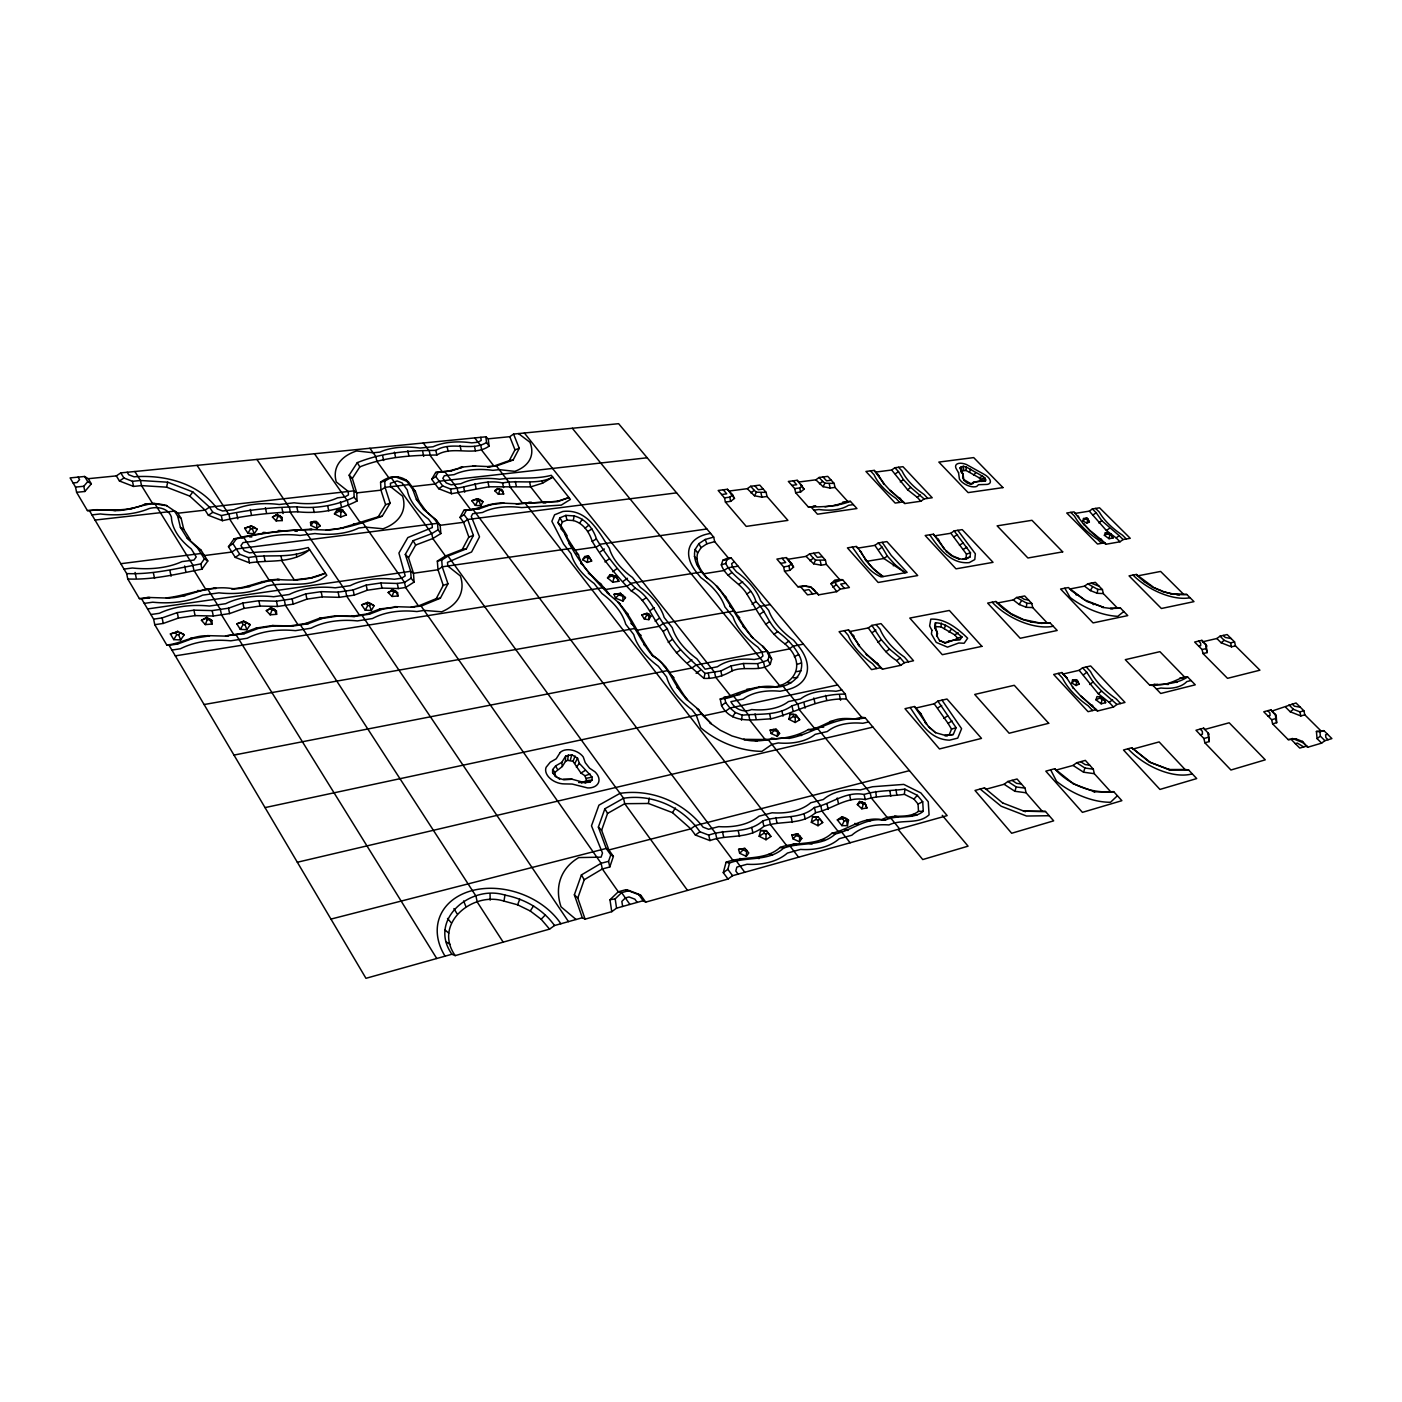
<?xml version="1.0" encoding="UTF-8"?>
<svg xmlns="http://www.w3.org/2000/svg" width="1402" height="1402" viewBox="0 0 1402 1402"><rect width="100%" height="100%" fill="white"/><g stroke="black" fill="none" stroke-linecap="round" stroke-linejoin="round"><path stroke-width="1.5" d="M818.032 825.725L818.049 820.38L819.89 819.136L822.694 822.553L818.032 825.725L811.337 822.308L812.564 816.788L818.155 816.823L822.694 822.553M795.214 722.486L795.232 717.456L797.002 716.404L799.683 719.769L795.214 722.486L788.87 719.279L790.097 714.372L793.865 714.372L793.339 716.492L788.87 719.279M766 839.745L766.035 834.278L767.981 832.998L770.907 836.468L766 839.745L759.165 836.258L760.603 830.562L766.386 830.58L770.907 836.468M578.623 782.526L589.821 782.246L592.03 780.108L592.135 777.129L579.324 763.319L577.571 758.202L571.736 754.732L565.637 756.151L561.746 762.39L555.613 765.895L552.616 769.628L552.633 772.817L556.769 777.251L552.633 772.817M555.069 774.815L555.034 772.274L562.325 766.473L565.444 761.461L565.637 756.151M581.532 782.947L586.527 780.634L585.002 775.762L580.919 773.028L573.032 761.356L567.635 760.322L565.444 761.461M846.422 699.002C819.013 697.758 796.441 712.637 770.732 718.875C753.452 719.541 731.564 724.501 721.539 705.557L720.207 699.002C738.696 693.534 756.467 683.493 776.638 687.033C793.111 686.875 808.323 670.577 798.702 654.559C793.637 645.253 786.119 637.892 777.689 631.636C768.314 622.979 765.264 610.15 755.906 601.493C751.314 584.599 732.895 578.255 725.728 563.429L726.937 559.784L731.108 557.873L845.353 694.165L846.422 699.002L861.722 717.298L865.052 717.684L947.156 815.613L732.58 875.689L728.006 879.036L645.691 902.134L643.115 900.732L638.418 894.09L629.13 890.568L625.748 889.744L618.282 891.777L609.975 899.769L611.745 911.668L585.107 919.151L582.303 917.749L554.526 925.53L549.566 929.123L455.194 955.621L451.917 954.254L365.957 978.316L169.099 645.341L166.785 645.043L154.763 624.696L153.624 619.158L141.584 598.812L139.376 598.619L127.775 578.991L126.653 573.576L89.43 510.626L87.415 510.608L76.602 492.33L75.533 487.107L70.1 477.907L84.646 476.47L88.238 478.695L91.323 483.848L84.874 491.471L76.602 492.33M966.206 466.989L982.627 476.224L984.8 477.854L985.624 480.746L981.593 481.429L979.192 477.819L966.048 470.441L966.206 466.989L963.262 466.27L960.107 467.742L961.667 472.807L960.107 467.742M759.183 686.612C788.905 692.676 811.408 667.492 784.997 643.921C767.472 631.391 757.921 611.745 746.845 594.045C740.203 582.566 725.833 577.712 721.311 564.901L722.871 560.239L728.216 557.786L731.108 557.873M340.668 517.075L340.896 512.151L339.039 511.187L334.43 513.903L340.668 517.075L346.417 514.937L341.895 509.487L337.146 509.68L334.43 513.903M945.474 642.992L939.655 640.539L945.474 642.992L956.024 639.347L960.212 639.557L962.017 636.981C954.429 630.988 945.719 622.803 935.432 622.821L934.696 627.15L937.465 633.546L937.114 636.473L936.939 631.391L934.696 627.15M728.006 879.036L723.274 872.657L726.078 862.248C743.796 855.535 764.896 861.143 780.09 847.456C797.072 840.955 817.384 846.58 831.877 833.261C848.911 829.563 862.843 816.192 881.578 819.644C893.214 813.195 907.848 819.679 918.485 811.32L918.065 804.029L913.946 799.087L904.395 794.321L904.886 789.133C891.286 790.991 877.372 790.272 864.123 794.461C845.546 790.956 831.439 803.959 814.457 807.464C799.806 820.415 779.67 814.755 762.706 820.994C747.354 834.313 726.446 828.652 708.746 835.119L699.913 831.754C682.932 807.464 653.069 793.672 623.557 798.246L604.875 808.761L598.374 827.092L606.225 848.455L610.764 854.887L613.393 856.377L609.782 866.997L602.334 868.96L584.231 879.737L577.782 898.051L585.107 919.151M962.017 636.981L957.513 638.015L954.622 634.808L941.005 626.869L941.355 623.049M1086.743 523.121L1088.127 519.318L1089.372 522.07L1086.743 523.121L1082.87 520.966L1083.518 518.53L1087.111 518.179L1088.127 519.318M1076.14 685.525L1076.526 681.705L1077.7 681.109L1079.119 684.053L1076.14 685.525L1071.794 683.054L1072.548 679.952L1076.578 679.725L1077.7 681.109M970.061 556.944L963.016 559.012L966.013 559.153L970.061 556.944L970.482 552.756L954.131 530.902L950.871 533.251L934.783 535.827L933.452 534.197L925.162 535.511L955.989 568.844L993.054 562.342L962.228 529.623L954.131 530.902M966.118 557.313L966.451 554.105L950.871 533.251M1086.094 601.213L1103.724 607.417L1084.552 599.846L1068.359 587.543L1060.578 589.033L1093.069 622.909L1127.769 615.601L1120.531 608.17L1117.394 608.012L1103.339 593.589L1097.275 593.291L1097.696 589.383L1087.759 583.81L1084.535 586.141L1069.446 589.068M714.687 541.645L713.688 537.106L705.206 539.455L698.879 543.643L695.164 549.409C692.202 560.695 699.913 571.122 707.589 578.605C701.526 571.595 694.936 562.815 697.67 553.001L701.07 547.691L706.888 543.818L714.687 541.645L728.216 557.786M1046.838 622.576L1032.731 607.592L1026.352 607.311L1026.825 603.281L1016.608 597.497L1013.278 599.933L997.19 603.035L995.946 601.493L987.639 603.088L1020.183 638.278L1057.213 630.479L1049.958 622.768C1030.488 624.959 1010.789 617.02 997.19 603.035M963.875 480.325L963.472 479.344L970.85 483.76L967.503 483.234L963.875 480.325L962.981 473.806L960.703 469.933M587.298 562.43L587.841 558.171L589.559 557.628L591.644 561.028L587.298 562.43L582.636 559.713L584.704 556.541L588.612 556.156L591.644 561.028M567.635 760.322L568.371 754.732M741.465 720.207L742.201 715.195L735.314 712.531L730.004 708.028L725.693 702.577L724.887 698.599C737.908 696.216 749.106 688.697 762.337 686.945M1012.332 614.759L995.946 601.493M904.395 794.321C891.357 796.301 877.967 795.46 865.262 799.578C846.65 796.091 832.595 809.147 815.596 812.687C800.98 825.69 780.844 820.047 763.88 826.339C748.545 839.693 727.638 834.067 709.938 840.569L695.392 835.031L690.818 828.862L672.469 812.634L648.425 803.469L649.284 798.018M935.677 630.164L935.432 622.821M455.194 955.621C432.832 923.971 472.281 891.041 503.949 901.1L504.983 895.107C524.471 898.875 542.907 909.162 554.526 925.53M803.416 644.149L793.129 646.147L789.203 648.968L768.717 652.964L762.6 646.182L768.717 652.964L771.678 659.115L770.224 664.373C758.938 672.259 744.48 665.705 732.177 670.822C723.677 675.869 713.863 678.848 703.927 678.375C688.575 665.039 671.12 651.054 663.181 631.478C651.877 618.335 647.163 600.336 631.303 590.996C616.232 575.714 603.228 559.731 592.222 541.382C589.331 532.129 583.162 523.086 573.295 520.545L574.137 515.936L565.865 515.375L559.906 517.811L557.943 522.543C564.726 533.549 570.877 544.414 578.553 554.947C582.952 572.331 600.161 580.358 609.344 594.553C591.101 576.765 574.838 557.33 564.708 533.741M1101.166 703.804L1102.007 699.598L1099.939 698.021L1095.926 699.791L1101.166 703.804L1105.635 702.7L1103.689 699.195L1102.007 699.598M847.421 825.655L848.525 820.17L846.23 818.505L841.901 816.788L837.327 819.907L841.901 825.638L847.421 825.655L846.23 818.505M1109.052 538.701L1109.788 535.056L1107.948 533.706L1104.373 535.301L1109.052 538.701L1113.013 538.017L1110.734 533.952L1105.337 532.778L1104.373 535.301M703.927 678.375L704.996 673.433C691.572 659.694 674.239 647.479 667.247 628.604C655.926 615.46 651.176 597.497 635.316 588.157C620.35 572.98 607.294 557.19 596.411 538.911C593.169 528.221 585.23 518.775 574.137 515.936M116.331 475.891L119.45 480.991L133.541 486.424L141.514 485.6L166.593 487.16L167.697 482.2L192.828 491.927L209.511 507.138L212.824 512.291L221.323 515.568C246.331 510.03 271.182 507.314 296.821 506.823C316.344 509.066 336.655 505.298 354.145 497.202L353.935 490.84L349.168 475.155L357.3 462.625C382.483 452.513 409.069 450.515 435.847 450.392C451.654 440.754 471.37 451.724 486.512 442.524L485.863 436.811L120.782 472.895L116.331 475.891L88.238 478.695M811.337 822.308L816.052 819.346L816.577 816.963L818.172 816.963M451.917 954.254C427.645 919.817 470.599 884.154 504.983 895.107M1071.794 683.054L1075.544 679.602M759.165 836.258L763.985 833.226L764.616 830.773L766.263 830.773L767.981 832.998M570.334 760.322L571.736 754.732M1082.87 520.966L1086.199 518.039M612.762 582.233L614.006 577.606L611.92 575.907L607.487 577.887L612.762 582.233L618.878 581.269L615.881 576.169L610.045 574.627L607.487 577.887M723.274 872.657L727.848 869.328L729.548 863.001C747.266 856.254 768.384 861.88 783.595 848.157C800.577 841.638 820.906 847.264 835.417 833.927C852.451 830.212 866.383 816.805 885.135 820.258C897.245 813.861 912.387 820.398 923.287 811.285L922.709 801.769L917.346 795.337L904.886 789.133M770.224 664.373L767.945 660.184L769.085 656.083L766.789 651.282L696.058 665.056L691.94 667.983L669.841 672.312L667.615 670.594L233.976 755.082M1110.174 791.184L1094.331 773.694L1083.571 772.204L1084.903 768.016L1076.718 762.741L1073.073 765.439L1055.934 770.119L1054.672 768.752L1045.804 771.153L1082.414 812.354L1121.88 800.682L1113.714 791.674C1092.123 793.585 1071.058 785.961 1055.934 770.119M1041.966 810.934L1026.089 792.778L1014.838 791.271L1016.257 786.96L1007.88 781.492L1004.112 784.279L985.886 789.256L984.432 787.889L975.003 790.448L1011.666 833.261L1053.673 820.836L1045.489 811.478L1023.548 811.18L1045.489 811.478M861.809 808.796L863.282 804.327L865.227 804.012L866.944 807.973L861.809 808.796L857.341 804.573L859.496 801.471L864.859 802.978L866.944 807.973M969.518 472.229L970.534 469.249M1099.939 698.021L1100.272 697.057L1103.076 698.161L1105.635 702.7M1095.926 699.791L1097.03 696.566L1100.272 697.057M609.782 866.997L608.556 861.336L610.764 854.887M613.393 856.377L608.854 849.962L601.616 830.299L607.557 813.423L624.731 803.697L648.425 803.469M944.335 628.622L945.526 625.239M582.303 917.749L574.364 894.809L581.409 874.936L601.107 863.282L608.556 861.336M498.376 494.24L499.848 490.262L498.411 488.895L494.731 490.735L498.376 494.24L503.668 493.995L501.688 489.386L497.465 488.597L494.731 490.735M392.017 596.446L393.682 592.065L392.157 590.522L388.161 592.503L392.017 596.446L398.01 596.008L397.59 592.748L393.138 589.734L388.161 592.503M270.165 614.812L271.935 610.238L270.411 608.626L266.31 610.676L270.165 614.812L276.632 614.321L276.422 610.886L271.515 607.802L266.31 610.676M503.949 901.1L517.601 904.798L519.792 899.138M276.106 520.878L277.789 516.584L276.352 515.095L272.444 517.075L276.106 520.878L282.223 520.58L282.012 517.478L277.386 514.376L272.444 517.075M573.032 761.356L575.118 756.028M205.305 624.591L207.145 619.912L205.638 618.247L201.45 620.35L205.305 624.591L212.035 624.065L211.947 620.543L206.795 617.406L201.45 620.35M567.232 535.932L560.888 525.627L562.377 522L566.951 520.124L573.295 520.545M953.255 734.525L944.773 735.524L953.255 734.525L956.094 727.691L937.868 701.123L934.188 703.804L915.962 708.01L914.419 706.52L904.991 708.676L939.463 748.948L981.505 738.398L947.016 699.02L937.868 701.123M949.364 734.385L951.537 729.145L956.094 727.691M1084.552 599.846L1070.813 590.26M1025.458 811.74L1002.991 803.066M1089.372 522.07L1087.111 518.179M841.901 825.638L844.179 820.889L842.462 818.715L837.327 819.907M440.368 598.198L447.957 583.775L442.243 566.811L441.7 560.081L448.009 556.068L466.323 548.901L473.403 535.459L467.672 519.494L464.062 514.639L466.428 510.293L479.659 508.646L490.98 504.667L503.966 503.055C489.964 502.249 477.767 510.223 463.887 510.293L459.996 517.443L463.589 522.298L468.829 537.019L462.292 549.391L445.433 555.981L437.336 561.115L438.002 569.755L443.242 585.388L436.215 598.654L418.497 605.927L411.242 607.048L421.126 606.12L440.368 598.198L436.215 598.654M798.579 857.2L790.185 846.335L786.697 845.651L770.452 824.604L769.295 819.276L525.014 503.02L522.438 503.02L509.96 486.844L508.961 482.218L496.413 465.99L487.563 466.761L496.413 465.99L513.097 460.066L519.266 448.342L513.57 434.077L509.767 436.688L488.229 438.826L485.863 436.811M574.995 763.109L577.571 758.202M474.735 437.915L480.833 445.801L481.815 450.375L493.925 466.06L509.276 460.61L514.99 449.832L519.266 448.342M480.816 505.772L482.971 501.758L480.132 499.603L476.978 498.744L471.843 500.742L475.313 505.351L480.816 505.772L479.204 501.338L480.132 499.603M787.942 559.275L806.08 556.384L813.651 563.814L815.666 560.117L825.428 560.099L826.356 564.34L839.675 579.569L842.567 579.674L849.419 587.526L840.289 589.12L836.749 591.662L818.575 594.851L810.707 586.79L803.136 585.826L797.826 586.737L784.542 571.21L783.595 566.899L776.901 559.083L786.259 557.593L791.727 563.657L793.567 567.091L789.852 570.334L784.542 571.21M815.841 479.817L823.027 486.669L824.937 483.199L834.137 483.41L835.031 487.405L847.684 501.373L850.418 501.355L856.937 508.54L817.471 514.201L810.969 506.893L808.253 506.893L795.635 492.663L794.724 488.597L788.362 481.447L797.177 480.308L798.754 482.025L815.841 479.817L819.154 477.469L827.758 476.365L834.137 483.41M475.313 505.351L477.626 501.215L479.204 501.338M729.215 491.033L747.266 488.685L754.469 495.765L756.484 492.19L766.123 492.382L767.034 496.483L787.924 520.387L746.232 526.398L725.412 502.039L724.483 497.868L718.157 490.472L727.463 489.263L732.79 495.186L734.49 498.411L730.687 501.338L725.412 502.039M154.763 624.696L163.263 623.434L178.404 618.072L195.071 615.618L213.297 616.004L229.613 613.585L244.018 608.415L259.983 606.05L277.561 606.47L293.211 604.157L306.915 599.145L322.232 596.884L339.196 597.34L354.215 595.114L367.271 590.242L381.992 588.086L398.378 588.56L405.599 587.491L414.063 582.075L413.502 573.278L408.508 557.716L415.675 545.045L432.815 538.543L440.841 533.566L440.158 525.312L436.583 520.405L423.439 509.084L416.376 499.392L412.731 489.386L405.774 479.852C397.817 474.77 387.723 476.522 380.573 482.183L380.958 490.157L385.585 504.685L378.242 516.777L340.774 528.291L326.21 530.114C345.593 529.132 363.942 522.333 382.185 516.234L390.124 503.108L385.059 487.335L384.761 481.114L391.088 477.539L397.905 476.785M414.063 582.075L411.136 578.202L410.716 571.315L405.301 554.421L413.134 540.681L431.763 533.636L438.037 529.781L437.529 523.332L433.937 518.425L423.439 509.084M365.168 610.133L367.797 605.541L369.567 605.629L370.741 603.579L374.089 605.699L371.372 610.466L365.168 610.133L361.611 604.875L367.552 602.387L370.741 603.579M647.373 613.182L641.765 615.022L644.394 619.106L648.881 619.649L650.826 616.267L648.811 614.006L646.059 613.48L650.826 616.267M648.881 619.649L648.811 614.006M435.724 476.522L438.143 472.369L451.304 470.932L462.607 467.217L448.85 471.002L435.689 472.439L431.711 479.291L438.703 488.72L451.549 493.714L488.983 486.792L530.675 486.897L542.662 483.129L552.756 477.136C536.984 485.355 519.248 479.712 502.582 482.954C484.549 478.941 468.075 487.651 450.533 488.983L442.734 485.951L435.724 476.522L431.711 479.291M1084.535 586.141L1090.37 590.575L1092.316 587.245M240.285 629.375L243.107 624.573L245 624.661L246.437 622.47L250.204 624.661L246.927 629.691L240.285 629.375L236.833 623.837L243.422 621.191L246.437 622.47M247.926 533.268L250.607 528.799L252.395 528.922L253.727 526.994L257.267 529.273L254.2 533.706L247.926 533.268L244.649 528.239L250.87 525.995L253.727 526.994M1013.278 599.933L1019.219 604.507L1021.252 601.072M173.76 639.627L176.705 634.703L175.425 632.565L170.378 633.949L173.76 639.627L180.63 639.925L184.223 634.755L180.227 632.547L178.667 634.791L180.63 639.925M644.394 619.106L646.673 615.32L645.674 613.778L641.765 615.022M672.469 812.634L675.396 807.99M732.633 716.808L735.314 712.531M339.039 511.187L340.195 509.364M517.601 904.798L530.271 910.985L533.566 905.85M1136.339 574.452C1148.992 587.911 1167.848 595.85 1186.793 594.466L1193.996 601.633L1161.399 608.503L1129.031 575.854L1136.339 574.452L1152.269 586.334M166.593 487.16L189.761 496.098L205.095 510.135L208.39 515.288L222.392 520.685C247.4 515.112 272.233 512.343 297.872 511.8C318.079 513.973 339.231 510.205 357.019 501.022L356.756 492.908L352.34 478.45L359.806 466.901C384.498 456.999 410.593 455.264 436.846 455.019C453.179 445.03 473.753 456.999 489.07 446.151L488.229 438.826M582.636 559.713L587.333 555.981M1072.548 679.952L1076.578 679.725M857.341 804.573L862.16 801.734M232.942 543.678L236.325 538.876C261.42 533.058 286.358 530.114 312.155 529.448C285.605 529.956 259.861 532.76 234.046 538.806L228.473 546.727L235.273 557.383L249.503 562.85C270.025 559.643 292.194 564.13 309.597 549.637C290.337 559.451 268.728 553.562 248.417 557.628L239.76 554.316L232.942 543.678L228.473 546.727M957.513 638.015L956.059 640.083L960.212 639.557M127.775 578.991C153.186 580.042 177.283 574.014 201.958 569.159L207.794 560.958L201.047 550.18L187.009 537.895L180.385 527.292L177.756 516.304L174.496 511.099L95.021 520.054M126.653 573.576C152.064 574.645 176.179 568.686 200.854 563.867L204.412 558.89L197.664 548.112L187.009 537.895M799.42 841.761L801.786 838.466L798.036 834.032L791.815 834.961L792.989 838.799L799.42 841.761L799.823 835.767M579.604 523.121L582.356 519.301M189.761 496.098L192.828 491.927M746.267 856.324L748.808 852.924L744.918 848.403L738.591 849.349L739.678 853.292L746.267 856.324L746.705 850.173M620.718 593.326L614.023 594.325L615.513 598.181L622.944 601.072L625.485 597.708L620.175 593.326L625.485 597.708M622.944 601.072L622.821 595.044M576.38 767.192L579.324 763.319M611.92 575.907L612.692 574.925M777.286 736.33L779.582 733.456L776.007 729.145L770.136 730.091L771.188 733.526L777.286 736.33L777.689 730.74M961.176 471.037L966.048 470.441M75.533 487.107L83.787 486.266L87.73 481.64L84.646 476.47M973.584 475.173L975.599 472.912M913.946 799.087L917.346 795.337M948.874 632.074L951.204 629.551M530.271 910.985L541.172 919.274L545.396 914.84M615.513 598.181L618.825 594.798L618.405 593.694L614.023 594.325M792.989 838.799L796.318 835.469L795.986 834.365L791.815 834.961M739.678 853.292L743.095 849.892L742.78 848.753L738.591 849.349M771.188 733.526L774.342 730.389L774.044 729.408L770.136 730.091M310.788 525.452L313.925 521.456L316.186 521.334L320.199 525.838L316.87 528.239L310.788 525.452L310.525 522.368L313.925 521.456M609.975 899.769L615.18 898.875L621.647 892.636L629.13 890.568M974.863 481.938L971.621 483.672L974.863 481.938L985.624 480.746M1117.394 795.74L1110.542 802.259A58.393 32.947 30.6 0 1 1056.547 781.317L1050.659 769.838M836.749 591.662L830.948 583.723L842.567 579.674M830.948 583.723L834.523 580.446L839.675 579.569M783.595 566.899L788.905 566.04L791.166 564.077L786.259 557.593M1072.723 783.578L1094.647 791.815L1113.714 791.674M795.635 492.663L800.63 491.997L804.117 489.175L797.177 480.308M794.724 488.597L799.718 487.949L801.839 486.231L800.77 484.338L802.347 486.056M392.157 590.522L393.138 589.734M585.195 528.098L588.91 525.119M1123.808 611.517L1117.78 616.319A51.418 25.955 28.5 0 1 1070.112 597.48L1064.837 588.209M734.262 561.641L731.651 563.692L732.492 567.091L736.453 571.841A63.668 36.978 22.6 0 1 760.567 600.687L768.734 610.448A62.336 35.506 25 0 0 793.585 640.206L797.791 645.235A54.608 32.456 24.1 0 1 786.136 689.977L780.09 691.256A67.699 41.832 25.7 0 0 743.218 699.072L730.88 701.683C734.841 709.114 743.621 713.057 751.577 709.552A65.789 39.571 23.8 0 0 788.467 701.561L800.542 698.95A66.718 40.5 26.8 0 1 836.03 691.256L841.848 689.994M724.483 497.868L729.759 497.167L732.072 495.397L727.463 489.263M1317.074 738.609L1320.351 736.155L1319.93 731.791L1316.408 731.441L1317.074 738.609L1321.613 743.13L1324.89 740.677L1331.9 738.591L1323.891 730.652L1316.408 731.441M270.411 608.626L271.515 607.802M1321.613 743.13L1307.663 747.266L1302.405 741.395L1295.798 738.801L1288.193 739.625L1272.595 723.853L1271.632 719.717L1263.763 711.778L1270.983 709.815L1271.754 711.147L1296.044 702.98L1303.878 710.779L1304.824 714.845L1320.369 730.302M1285.757 707.327L1290.19 711.743L1293.433 709.324L1299.917 711.883L1303.878 710.779M1201.9 640.346L1202.758 641.765L1216.866 638.506L1220.038 636.175L1227.136 634.545L1234.566 641.923L1235.477 645.884L1259.925 670.191L1227.521 678.34L1203.004 653.56L1202.075 649.547L1194.627 642.028L1201.9 640.346L1206.106 644.587L1207.122 652.596L1203.004 653.56M1216.866 638.506L1221.054 642.712L1224.244 640.363L1230.57 642.87L1234.566 641.923M1079.154 670.314L1098.222 693.675L1101.674 691.151L1116.956 704.452L1125 702.437L1090.633 665.95L1082.572 667.808L1079.154 670.314L1063.102 674.029L1061.927 672.557L1053.656 674.467L1088.075 711.69L1096.346 709.622L1097.468 711.024L1113.486 707.011L1116.956 704.452M1098.222 693.675L1109.157 702.367L1112.592 699.808M1083.396 674.853L1086.813 672.329L1093.069 681.968L1101.674 691.151M1089.652 684.491L1093.069 681.968M1089.319 511.134L1106.388 530.534L1116.132 537.912L1119.199 535.687L1123.09 539.542L1130.24 538.298L1099.536 507.804L1092.368 508.944L1089.319 511.134L1075.106 513.412M1090.616 531.411L1083.466 523.682L1092.158 532.953L1105.81 544.274L1120.005 541.785L1123.09 539.542M611.745 911.668L616.565 908.163L643.115 900.732M205.638 618.247L206.795 617.406M868.294 627.956C876.933 639.505 883.733 652.771 896.649 660.587L900.277 657.976L904.395 662.69L913.543 660.763L881.017 623.61L871.869 625.38L868.294 627.956L850.085 631.478L848.473 629.884L839.079 631.689L871.553 669.613L880.964 667.632L882.541 669.175L900.75 665.319L904.395 662.69M1098.73 522.876L1101.779 520.668L1119.199 535.687M1106.388 530.534L1109.455 528.326M695.392 835.031L699.913 831.754M877.775 642.361L881.385 639.768L871.869 625.38M885.889 651.72L889.499 649.108L900.277 657.976M1093.122 514.92L1096.171 512.729L1101.779 520.668M872.289 632.565L875.882 629.989M893.284 565.795L895.002 564.585L905.184 572.752L883.891 558.487L874.901 545.378L857.761 548.129L856.236 546.465L847.404 547.867L878.16 582.478L917.714 575.556L886.905 541.593L878.283 542.96L874.901 545.378M784.997 643.921L788.923 641.1M721.539 705.557L725.693 702.577M316.87 528.239L316.642 523.542L317.641 522.823M696.111 673.293L700.246 670.349M765.492 624.468L769.4 621.682M878.686 549.602L882.086 547.183L887.308 556.051L895.002 564.585M832.858 587.193L836.398 584.669L835.241 582.549M773.764 634.44L777.689 631.636M887.308 556.051L883.891 558.487L866.716 561.326L860.039 550.723C866.103 560.625 872.938 570.316 883.12 576.572L872.885 568.318L865.209 559.696M806.08 556.384L809.585 553.878L818.715 552.441L825.428 560.099M676.395 652.806L680.496 649.897M891.672 470.003L907.567 489.736L910.774 487.44L924.111 498.919L932.207 497.745L902.958 466.691L894.862 467.742L891.672 470.003L875.619 472.088L874.217 470.389L865.945 471.458L895.159 503.073L903.449 501.881L904.816 503.528L920.886 501.215L924.111 498.919M809.865 560.73L813.37 558.241L815.666 560.117M752.033 604.262L755.906 601.493M907.567 489.736L917.188 497.272L920.413 494.976M687.786 662.708L691.887 659.781M760.182 614.058L764.072 611.29M727.971 575.311L731.809 572.594M663.181 631.478L667.247 628.604M738.819 584.406L742.674 581.672M895.282 473.858L898.489 471.598L903.466 479.642L910.774 487.44M668.193 642.379L672.277 639.487M900.259 481.92L903.466 479.642M746.845 594.045L750.701 591.293M819.434 483.813L822.764 481.464L824.937 483.199M650.23 610.536L654.261 607.697M655.12 621.226L659.168 618.37M623.487 581.059L627.483 578.255M750.841 492.821L754.276 490.402L756.484 492.19M631.303 590.996L635.316 588.157M642.291 600.477L646.304 597.638M604.928 561.922L608.906 559.135M612.621 571.701L616.617 568.897M747.266 488.685L750.701 486.284L759.779 485.11L766.123 492.382M600.407 551.757L604.367 548.988M276.352 515.095L277.386 514.376M459.996 517.443L464.062 514.639M438.703 488.72L442.734 485.951M842.462 818.715L844.249 817.489M235.273 557.383L239.76 554.316M208.39 515.288L212.824 512.291M119.45 480.991L123.919 477.994L132.471 481.307L140.445 480.483L167.697 482.2M1149.745 685.21C1162.889 684.123 1176.19 684.527 1187.634 676.991L1195.275 684.824L1160.716 693.482L1153.057 685.49L1149.745 685.21L1125.28 659.659L1159.91 651.667L1184.304 676.728L1187.634 676.991M1154.126 684.123C1165.395 686.63 1174.666 680.583 1184.304 676.728M411.136 578.202L404.53 582.408L397.292 583.46L380.906 582.969L366.185 585.107L353.129 589.927L338.11 592.135L321.146 591.662L305.811 593.887L292.107 598.882L276.457 601.178L258.862 600.722L242.896 603.053L228.491 608.205L212.158 610.589L193.932 610.168L177.265 612.604L162.124 617.914L153.624 619.158M934.188 703.804L948.085 723.397L952.011 720.943M963.332 549.391L966.837 547.253M937.763 707.905L941.706 705.521M943.704 718.35L947.664 715.949M954.061 536.668L957.566 534.565M959.424 545.22L962.946 543.1M580.919 773.028L584.985 770.592M587.806 531.428L591.959 528.975M592.222 541.382L596.411 538.911M1131.747 747.739L1149.307 762.022L1170.582 769.961L1188.581 769.926L1196.712 778.566L1159.945 789.431L1123.493 750L1131.747 747.739L1149.693 761.812M859.233 719.016C833.769 716.299 813.283 733.824 789.308 738.363C773.939 736.786 758.832 743.954 743.603 739.327C765.142 739.45 789.133 741.01 808.323 729.548C820.643 728.812 829.669 719.454 841.989 718.665C849.7 717.877 857.586 720.12 865.052 717.684M742.201 715.195C758.955 713.478 777.339 716.177 791.955 705.837C809.637 700.404 826.391 693.604 845.353 694.165M767.945 660.184L757.606 663.654L743.375 663.496L731.108 665.915L720.803 670.98L704.996 673.433M794.303 656.714L798.702 654.559M954.622 634.808L958.407 632.968M918.065 804.029L922.709 801.769M585.791 782.999L572.104 779.232L563.902 779.81L558.487 778.092L559.731 779.021L554.789 775.867M979.192 477.819L982.627 476.224M944.282 642.835L956.024 639.347M808.253 506.893C822.694 506.963 836.871 506.578 850.418 501.355M825.007 506.841L834.856 505.439L847.684 501.373M361.611 604.875L368.796 602.58M236.833 623.837L244.404 621.437M170.378 633.949L178.142 631.478L175.425 632.565M776.007 729.145L779.582 733.456M471.843 500.742L478.345 498.691M369.532 614.146L382.606 609.134L397.379 606.838L380.03 608.924L366.956 613.936L351.902 616.284L334.85 615.899L319.481 618.282L305.759 623.452L290.056 625.888L272.391 625.555L256.356 628.026L241.933 633.371L225.547 635.912L244.334 633.634L258.792 628.271L274.845 625.783L292.527 626.133L308.247 623.68L321.987 618.492L337.391 616.126L354.443 616.494L369.532 614.146L366.956 613.936M340.896 512.151L343.157 511.309L346.417 514.937M169.099 645.341L177.633 644.009L192.828 638.471L209.599 635.877C194.51 634.51 181.384 643.536 166.785 645.043M558.346 501.408L568.949 497.552L557.032 501.408L516.041 503.826L558.346 501.408L557.032 501.408M244.649 528.239L251.799 526.013M277.14 579.429L279.541 579.569C262.945 579.85 248.347 589.646 231.628 588.735C247.488 588.437 261.298 579.762 277.14 579.429C293.456 580.814 310.298 580.183 325.387 573.173L310.806 577.869L294.315 579.937L282.117 561.378L281.031 556.208M385.585 504.685L390.124 503.108M213.84 588.244L216.153 588.402C198.891 588.717 183.644 598.794 166.277 597.918C189.06 595.429 210.423 584.301 233.976 588.91M585.002 775.762L590.084 774.009M468.829 537.019L473.403 535.459M443.242 585.388L447.957 583.775M721.311 564.901L725.728 563.429M966.451 554.105L970.482 552.756M980.927 479.116L984.8 477.854M796.809 664.46L801.436 662.953M87.415 510.608C106.517 508.979 126.373 512.571 144.564 504.352C152.099 502.792 159.933 503.528 167.171 505.842M113.737 510.521C127.968 511.38 140.796 504.597 154.693 503.458L192.775 564.918L193.879 570.228L205.744 589.366L208.039 589.541L220.342 609.397L221.481 614.795L233.766 634.633L236.167 634.896L436.741 958.495M1306.962 745.969L1299.759 748.107L1291.733 739.993M1295.36 743.656L1297.341 743.078L1303.702 746.933M1327.501 734.245L1325.591 734.806L1325.871 737.54L1328.062 739.73M1288.193 739.625L1295.798 738.801M1319.93 731.791L1323.891 730.652M1209.067 734.14L1203.687 728.146L1195.976 730.249L1203.897 738.521L1204.879 742.797L1209.243 741.57L1208.156 732.79L1209.243 741.57M1272.595 723.853L1276.679 722.713L1276.188 715.616L1270.983 709.815M1290.19 711.743L1300.846 715.949L1304.824 714.845M1203.897 738.521L1208.261 737.294M1271.632 719.717L1275.732 718.578L1275.434 714.284M1200.305 734.771L1202.425 734.192L1202.373 731.353L1200.2 729.093M1268.074 716.124L1270.054 715.581L1269.879 712.864L1267.723 710.691M1300.337 707.239L1294.344 706.17L1292.188 704.032M1132.816 749.106L1159.121 741.921L1185.058 769.488L1188.581 769.926M1007.88 781.492L1017.046 779.004L1025.037 788.134L1026.089 792.778M1076.718 762.741L1085.341 760.392L1093.315 769.19L1094.331 773.694M330.942 919.099L606.225 848.455L608.854 849.962L690.818 828.862L695.322 825.585L909.442 770.644M380.573 482.183L384.761 481.114M1156.527 689.101L1160.909 688.014A55.887 28.899 29.8 0 0 1186.828 681.582L1191.087 680.531M1153.057 685.49L1157.439 684.421M437.336 561.115L441.7 560.081M1221.054 642.712L1231.482 646.83L1235.477 645.884M981.751 480.395L985.816 479.449M1202.075 649.547L1206.193 648.583L1206.106 644.587M297.329 862.248L872.955 727.112M868.627 721.942L862.808 723.292A67.647 41.464 27.7 0 0 827.25 731.546L815.175 734.35A66.613 40.57 24.6 0 1 778.215 742.937L771.941 744.392L761.952 751.349A64.369 39.659 24.2 0 1 700.702 727.778L696.286 715.248L691.992 709.71A66.7 40.658 23.8 0 1 666.616 676.973L658.309 666.248A65.649 39.344 22.8 0 1 633.757 634.58L625.713 624.205A67.384 40.903 19.8 0 0 601.949 593.554L594.15 583.495A63.756 36.838 21.1 0 1 571.14 553.808L563.586 544.064L551.862 521.299L554.579 514.797L562.798 511.485C587.298 508.418 598.426 531.481 609.344 548.27A62.81 35.874 21.7 0 0 632.477 577.466L640.311 587.35A66.297 39.782 20.7 0 1 664.18 617.493L672.277 627.693A64.685 38.24 23.5 0 0 696.917 658.817L705.136 669.192L717.438 666.756A66.823 40.816 24.8 0 1 754.241 659.518L760.27 658.327L762.951 655.961L762.005 652.21L757.816 647.093A63.195 36.522 24.5 0 1 733.018 616.845L724.887 606.908A64.615 38.012 21.9 0 0 700.842 577.589L696.899 572.77A51.979 29.372 23.1 0 1 710.604 533.426M1198.692 646.129L1200.69 645.674L1200.638 643.15L1198.605 641.1M1231.201 638.576L1225.278 637.454L1223.245 635.421M855.903 718.63L861.722 717.298M980.016 480.991L972.97 482.393M265.031 807.605L701.456 714.126L711.305 723.747L697.162 708.606L703.646 715.791L725.833 711.024L730.004 708.028L837.642 684.965M586.632 778.25L592.135 777.129M1016.608 597.497L1024.704 595.955L1031.819 603.491L1032.731 607.592M1087.759 583.81L1095.348 582.338L1102.428 589.611L1103.339 593.589M1137.302 575.942L1160.611 571.438L1183.656 594.343L1186.793 594.466M796.494 671.663L801.12 670.787M204.096 704.54L634.861 628.482L637.121 630.252L659.15 626.343L663.199 623.469L733.702 611.027L735.682 612.779L756.099 609.151L759.989 606.383L770.241 604.577M816.928 593.221L807.534 594.869L800.7 586.86L797.826 586.737M1105.81 544.274L1104.811 542.749L1097.503 544.029L1066.747 513.009L1074.072 511.853L1084.482 525.242M803.784 590.487L808.936 589.594L812.687 593.957M845.669 583.232L840.674 584.091L844.425 588.402M800.7 586.86L806.01 585.948M1109.788 535.056L1111.278 534.793M742.78 848.753L744.918 848.403M813.651 563.814L821.204 565.181L826.356 564.34M795.986 834.365L798.036 834.032M780.563 563.359L785.698 562.535L782.036 558.259M822.378 556.629L817.384 557.435L813.721 553.229M1161.539 590.733L1151.936 586.86M175.303 655.856L603.158 587.701L605.436 589.523L627.377 586.018L631.391 583.197L701.648 571.998L703.646 573.804L724.01 570.544L727.848 567.828L738.083 566.198M614.006 577.606L616.302 577.256L618.878 581.269M171.903 650.09L180.455 648.74A78.249 51.05 11.7 0 1 230.804 640.819L247.225 638.243A76.006 49.228 13.5 0 1 295.436 630.655L311.174 628.184A73.938 47.44 15.1 0 1 357.405 620.911L372.494 618.527A72.063 45.705 16.7 0 1 416.867 611.552L424.123 610.413L441.683 611.798A66.297 39.992 16.2 0 0 460.347 575.959L447.816 566.022L447.501 562.342L471.598 551.985L479.519 536.808L471.265 516.462L472.719 513.71L482.533 512.484A65.351 38.152 19 0 1 521.526 507.577L561.273 505.123L570.404 499.41L551.319 475.313C534.302 479.834 516.9 476.82 499.725 479.256A64.702 37.171 18.5 0 0 460.89 483.708L451.129 484.812L446.222 482.901L442.822 478.362L444.329 475.734L454.09 474.647A64.51 36.873 18.4 0 1 492.873 470.336L499.235 469.635L514.779 471.352A59.567 32.561 17.9 0 0 529.938 442.243L518.477 433.586M1093.104 604.56L1094.103 604.402M1021.375 619.088L1041.721 623.364L1049.958 622.768M509.276 460.61L513.097 460.066M150.873 614.532L159.372 613.305A77.46 49.473 11.4 0 1 209.371 606.05L225.687 603.684A75.217 47.738 13.1 0 1 273.6 596.744L289.25 594.483A73.184 46.038 14.7 0 1 335.218 587.824L350.22 585.65A71.309 44.408 16.1 0 1 394.348 579.254L401.585 578.202L405.213 575.907L398.922 553.036L407.842 537.562L432.324 527.555L432.061 524.033L428.469 519.108A64.79 36.925 17.8 0 1 407.299 489.999L402.129 482.919L397.169 480.974L390.387 483.304L390.58 486.722L402.549 496.133A64.632 37.171 15.2 0 1 383.044 528.782L365.852 527.152L358.684 528.046A68.418 39.414 14.6 0 1 314.942 533.549L300.063 535.424A71.993 43.865 14 0 0 254.533 541.137L243.054 542.592L240.934 545.623L244.246 550.758L249.679 552.844C269.166 550.53 288.935 552.756 308.195 547.534L326.806 575.293C309.702 589.751 286.621 580.919 266.748 586.106A73.097 43.742 12.3 0 1 218.922 592.853L202.642 595.149A75.252 45.232 10.8 0 1 152.765 602.194L144.283 603.386M147.578 608.941L410.716 571.315L413.502 573.278L438.002 569.755L442.243 566.811L572.454 548.2L574.767 550.075L596.604 546.938L600.564 544.186L706.871 528.975M813.914 510.188L818.908 509.487A54.292 28.32 23.6 0 0 848.508 505.298L853.362 504.615M139.376 598.619L147.823 597.445L168.52 598.093M141.584 598.812L150.049 597.62L147.823 597.445M810.969 506.893L815.982 506.192L813.248 506.192M378.242 516.777L382.185 516.234M754.469 495.765L761.917 497.167L767.034 496.483M823.027 486.669L830.177 488.054L835.031 487.405M721.609 494.52L726.727 493.855L723.257 489.806M763.249 489.088L758.289 489.736L754.802 485.758M791.832 485.355L796.669 484.724L793.199 480.816M831.246 480.22L826.549 480.833L823.062 476.978M124.007 569.089L132.419 568.003A74.516 43.883 10.7 0 0 181.962 561.606L193.984 560.046L196.245 556.927L191.25 548.901A71.52 42.218 13 0 1 171.394 517.04C168.135 507.892 157.585 506.35 149.243 508.523A73.377 41.797 10.6 0 1 100.278 513.956L91.954 514.885M948.418 641.012L950.661 640.714M120.835 563.709L201.029 553.492L204.412 555.56L231.856 552.038L236.342 548.988L437.529 523.332L440.158 525.312L463.589 522.298L467.672 519.494L676.588 492.856M462.292 549.391L466.323 548.901M647.181 457.771L439.212 481.219L435.198 483.988L411.908 486.634L409.244 484.601L385.059 487.335L380.958 490.157L356.756 492.908L353.935 490.84L209.511 507.138L205.095 510.135L177.879 513.22L174.496 511.099M722.871 560.239L726.937 559.784M460.136 467.287L475.523 465.815L473.052 465.885L490.069 466.673M89.43 510.626L97.737 509.715L115.805 510.521M73.062 482.936L77.075 482.533L79.563 479.624L78.074 477.118M513.57 434.077L618.615 423.684L713.688 537.106M969.763 483.848L973.163 483.55M586.527 780.634L592.03 780.108M720.207 699.002L724.887 698.599M207.145 619.912L209.687 619.719L212.035 624.065M793.357 677.832L797.72 677.499M271.935 610.238L274.371 610.063L276.632 614.321M393.682 592.065L395.942 591.907L398.01 596.008M1117.394 608.012L1110.244 608.521L1120.531 608.17M1170.95 593.922L1183.656 594.343M310.525 522.368L316.537 522.07L320.199 525.838M277.789 516.584L280.085 516.479L282.223 520.58M499.848 490.262L501.846 490.174L503.668 493.995M448.85 471.002L451.304 470.932M435.689 472.439L438.143 472.369M584.774 782.351L589.821 782.246M1049.187 815.719L1026.544 816.034L1001.151 806.22L980.173 789.046M918.485 811.32L923.287 811.285M144.564 504.352L146.684 504.334M528.782 502.231L531.376 502.231M545.816 502.967L543.222 502.985L530.675 486.897L529.676 482.288M842.812 502.056L845.564 502.039M488.422 504.667L490.98 504.667M834.856 505.439L837.607 505.439M130.036 508.716L132.121 508.716M477.118 508.646L479.659 508.646M1149.307 762.022L1168.497 769.523L1185.058 769.488M95.704 509.715L97.737 509.715M463.887 510.293L466.428 510.293M844.179 820.889L845.756 820.889M353.462 523.997L355.88 524.015M340.774 528.291L343.175 528.326M278.244 530.552L280.575 530.587M207.233 635.614L227.93 636.175M294.946 531.253L297.294 531.288M263.103 532.427L265.416 532.462M787.573 682.546L791.447 682.616M563.727 779.074L572.104 779.232M249.503 536.896L251.799 536.948M234.046 538.806L236.325 538.876M394.786 606.645L413.87 607.241M790.097 714.372L795.425 714.547L799.683 719.769M1170.81 593.677L1162.153 591.451M936.256 626.694L941.005 626.869M958.022 558.697L959.494 558.75L952.396 555.823L946.105 550.706C950.819 556.804 958.39 559.819 966.013 559.153M834.523 580.446L837.397 580.568M812.564 816.788L816.577 816.963M309.789 529.413L328.594 530.149M1026.825 603.281L1031.819 603.491M176.705 634.703L178.667 634.791M760.603 830.562L764.616 830.773M1097.696 589.383L1102.428 589.611M501.408 503.073L518.635 503.809M310.806 577.869L312.015 577.939M294.315 579.937L296.733 580.077M261.561 581.602L263.926 581.742M1176.891 594.798L1179.432 594.956M247.541 586.509L249.906 586.667M1030.558 621.945L1032.258 622.067M197.594 590.505L199.89 590.68M337.146 509.68L343.069 510.118M380.03 608.924L382.606 609.134M182.873 595.587L185.152 595.762M1180.046 677.762L1183.376 678.025M1173.614 682.073L1176.944 682.353M1164.974 684.211L1168.304 684.491M351.902 616.284L354.443 616.494M334.85 615.899L337.391 616.126M319.481 618.282L321.987 618.492M1039.25 623.136L1041.721 623.364M305.759 623.452L308.247 623.68M290.056 625.888L292.527 626.133M272.391 625.555L274.845 625.783M256.356 628.026L258.792 628.271M773.466 686.682L776.638 687.033M241.933 633.371L244.334 633.634M746.898 689.171L750.052 689.504M736.628 694.411L739.783 694.761M724.098 697.022L727.252 697.39M190.497 638.19L192.828 638.471M841.989 718.665L845.301 719.068M646.673 615.32L647.952 615.478M830.142 721.364L833.454 721.767M175.32 643.728L177.633 644.009M820.38 726.779L823.693 727.2M808.323 729.548L811.618 729.986M913.14 814.492L917.031 815M584.704 556.541L589.155 557.137L588.612 556.156M798.316 735.069L801.629 735.507M1016.257 786.96L1025.037 788.134M786.014 737.925L789.308 738.363M771.38 738.03L774.658 738.486M1021.41 783.998L1016.608 783.35L1012.034 780.353M1084.903 768.016L1093.315 769.19M1089.704 765.212L1085.095 764.563L1080.627 761.672M1101.954 607.329L1112.75 608.713M1083.518 518.53L1086.708 519.02M165.085 505.509L152.573 503.476L141.514 485.6L140.445 480.483L134.89 471.51M1028.595 600.074L1024.336 599.355L1020.288 596.796M881.578 819.644L885.135 820.258M1099.221 586.316L1091.194 583.144M866.997 820.1L870.537 820.713M803.136 585.826L810.847 587.193L818.575 594.851M854.642 823.465L858.164 824.096M844.495 829.809L848.035 830.457M831.877 833.261L835.417 833.927M821.484 839.745L825.007 840.411M808.603 843.285L812.126 843.969M793.252 843.846L796.757 844.53M780.09 847.456L783.595 848.157M769.137 854.151L772.642 854.87M755.713 857.849L759.201 858.585M1168.497 769.523L1170.582 769.961M739.8 858.497L743.27 859.233M726.078 862.248L729.548 863.001M908.969 815.631L912.176 816.35M894.634 816.069L897.841 816.77M754.907 740.536L757.273 741.08M1092.666 791.306L1094.647 791.815M935.555 732.685L928.51 726.587L935.555 732.685L947.279 735.997M744.97 739.765L732.019 735.962L720.348 730.284L709.798 722.784M625.748 889.744L641.012 895.51L645.691 902.134M618.825 594.798L622.05 596.06M395.504 476.855L408.438 481.885L415.395 491.401L419.023 501.39L426.085 511.082M610.045 574.627L617.388 577.484M1019.219 604.507L1026.352 607.311M1292.276 738.433L1303.124 742.71L1307.663 747.266M1090.37 590.575L1097.275 593.291M1105.337 532.778L1111.085 535.073L1113.013 538.017M497.465 488.597L503.125 491.173M774.342 730.389L776.988 731.599M313.995 522.333L316.642 523.542M275.914 514.692L282.012 517.478M859.496 801.471L865.7 804.327M391.403 589.909L397.59 592.748M796.318 835.469L799.105 836.749M269.973 607.925L276.422 610.886M743.095 849.892L745.952 851.189M207.005 618.282L211.947 620.543M1012.402 614.251L1022.251 618.948M476.978 498.744L482.971 501.758M793.339 716.492L795.232 717.456M841.901 816.788L848.525 820.17M250.87 525.995L257.267 529.273M816.052 819.346L818.049 820.38M367.552 602.387L374.089 605.699M763.985 833.226L766.035 834.278M243.422 621.191L250.204 624.661M177.318 631.198L184.223 634.755M638.418 894.09L641.012 895.51M1085.919 519.091L1087.093 519.739M1075.229 680.951L1076.526 681.705M586.439 557.365L587.841 558.171M204.412 558.89L207.794 560.958M197.664 548.112L201.047 550.18M87.73 481.64L91.323 483.848M180.385 527.292L183.785 529.395L190.409 539.998M177.756 516.304L181.156 518.442L183.785 529.395M446.414 942.074L450.13 944.422M1073.073 765.439L1083.571 772.204M1004.112 784.279L1014.838 791.271M166.119 505.316L177.879 513.22L181.156 518.442M433.937 518.425L436.583 520.405M416.376 499.392L419.023 501.39M1091.142 531.411L1104.811 542.749M412.731 489.386L415.395 491.401M652.018 655.242C669.858 665.442 673.433 686.857 687.628 699.984C675.571 685.052 669.683 665.477 652.018 655.242C638.874 638.699 631.215 618.86 618.107 602.317C633.406 618.194 640.188 640.031 654.261 656.977M676.973 687.401L679.181 689.101M405.774 479.852L408.438 481.885M671.786 675.957L673.994 677.674M663.461 665.249L665.687 666.984M643.833 644.692L646.077 646.445M903.449 501.881L890.077 490.297L904.816 503.528M638.909 633.669L641.152 635.439M630.847 623.312L633.108 625.099M1096.346 709.622L1081.012 696.163L1097.468 711.024M626.028 612.481L628.289 614.286M1054.672 768.752L1072.951 783.403M599.267 582.689L601.563 584.529M588.367 573.225L590.663 575.083M580.691 563.341L583.004 565.199M576.24 553.071L578.553 554.947M984.432 787.889L1002.938 803.206M878.423 664.408L866.033 653.893L882.541 669.175M705.592 576.818C728.024 591.959 736.208 618.58 753.26 638.296C738.363 622.786 730.477 602.282 716.492 586.001L718.472 587.788M576.064 919.502L561.045 906.831A73.85 52.172 23.6 0 1 578.763 857.586L601.09 857.148L602.492 853.082L591.486 825.831L598.917 805.169L620.017 793.357C651.615 788.625 683.475 802.137 703.05 827.145L708.606 829.265L718.753 826.619A70.801 45.828 24.1 0 0 759.008 816.192L772.134 812.774A69.381 43.988 25.1 0 0 810.742 802.768L823.342 799.508A70.591 44.952 28.7 0 1 860.39 789.887L872.5 786.75L903.764 784.401L920.851 792.919L928.247 801.769L929.088 814.842C917.749 825.059 901.837 818.698 888.938 824.937A71.695 46.038 29.8 0 0 851.838 835.224L839.202 838.711A70.328 45.109 26.1 0 1 800.542 849.419L787.381 853.082A71.747 47.055 25.1 0 1 747.056 864.245L736.874 867.067L735.822 871.063L738.118 874.129M751.297 636.596L764.528 647.882M560.923 528.904L563.446 531.06M569.054 543.818L571.595 546.009M607.066 592.713L620.367 604.122M444.942 929.841L448.745 933.171M685.438 698.301L699.353 710.271M743.025 626.519L744.988 628.236M737.785 615.986L739.748 617.721M729.653 606.085L731.616 607.837M724.519 595.745L726.481 597.515M861.529 802.663L863.282 804.327M574.364 894.809L577.782 898.051M797.265 834.067L801.786 838.466M848.473 629.884L859.531 646.007L850.085 631.478M852.486 634.545L854.098 636.14M813.037 588.717L814.702 590.347M914.419 706.52L926.792 724.291L920.869 713.723L915.962 708.01M598.374 827.092L601.616 830.299M1095.61 508.418L1099.413 512.203A50.595 23.974 28.3 0 0 1122.441 535.126L1126.332 538.981M1092.368 508.944L1096.171 512.729M1220.038 636.175L1224.244 640.363M1288.999 704.908L1293.433 709.324M1320.351 736.155L1324.89 740.677M790.045 561.992L791.727 563.657M1116.132 537.912L1120.005 541.785M919.081 711.936L920.869 713.723M1202.758 641.765L1206.964 646.007M1271.754 711.147L1276.188 715.616M1070.76 512.378L1074.563 516.199A51.103 24.553 28.1 0 0 1097.626 539.419L1101.516 543.328M731.055 493.434L732.79 495.186M696.566 564.095L698.967 566.531M405.301 554.421L408.508 557.716M349.168 475.155L352.34 478.45M1204.879 742.797L1230.938 770.013L1265.27 759.831L1229.186 722.784L1204.598 729.496L1203.687 728.146M557.943 522.543L560.888 525.627M898.524 467.269L902.152 471.107A51.979 25.902 25.7 0 0 924.076 494.45L927.773 498.393M957.794 530.324L975.354 553.79L974.793 559.556L969.238 562.623C950.644 564.305 938.972 548.164 929.719 534.793M1086.235 666.966L1090.476 671.488A56.991 29.968 30.1 0 0 1116.255 698.915L1120.601 703.541M894.862 467.742L898.489 471.598M1082.572 667.808L1086.813 672.329M917.188 497.272L920.886 501.215M1109.157 702.367L1113.486 707.011M874.217 470.389L884.171 484.093L877.827 474.279M933.452 534.197L944.527 549.181L937.64 538.701M1061.927 672.557L1067.343 678.586L1063.102 674.029M875.619 472.088L879.229 475.961M934.783 535.827L939.2 540.559M882.769 482.411L891.462 491.962M942.968 547.323L947.226 552.09M1082.169 697.6L1072.407 686.892L1073.564 688.329L1066.186 677.131M870.484 470.879L874.094 474.77A52.557 26.515 25.3 0 0 896.018 498.429L899.698 502.407M1058.195 673.416L1062.436 678.007A57.622 30.774 29.9 0 0 1088.25 705.854L1092.614 710.551M552.616 769.628L555.034 772.274M882.191 542.346L891.216 555.402L907.147 572.419L881.122 576.923C867.277 571.28 860.688 558.171 852.241 547.095M819.154 477.469L822.764 481.464M878.283 542.96L882.086 547.183M856.236 546.465L861.547 552.37M876.022 624.573L880.035 629.183A58.306 32.439 26.9 0 0 904.43 657.1L908.531 661.814M942.021 700.159L961.597 728.689L957.741 738.118L949.504 740.168C929.403 739.52 919.887 721.89 910.161 707.502M750.701 486.284L754.276 490.402M809.585 553.878L813.37 558.241M836.398 584.669L840.289 589.12M881.385 639.768L889.499 649.108M896.649 660.587L900.75 665.319M876.846 662.848L880.964 667.632M857.919 644.429L867.628 655.453M925.005 722.521L929.806 727.796M844.232 630.707L848.245 635.369A59.024 33.315 26.5 0 0 872.605 663.742L876.706 668.526M541.172 919.274L549.566 929.123M769.085 656.083L771.678 659.115M447.518 918.433L451.093 922.674M694.358 556.384L696.934 559.433M942.249 815.316L968.063 846.16L922.744 859.549L898.314 829.633M899.751 497.903L901.118 499.55M572.314 428.258L763.652 662.463L764.703 667.299L779.494 685.42L782.684 685.753L798.001 704.523L799.087 709.447L814.369 728.164L817.664 728.584L870.186 792.866L871.325 797.983L887.641 817.979L891.199 818.593L899.628 828.915M797.002 716.404L795.425 714.547M1076.14 680.373L1079.119 684.053M1091.983 704.926L1093.122 706.345M732.072 495.397L734.49 498.411M791.166 564.077L793.567 567.091M524.383 433.008L714.564 672.224L715.651 677.166L730.372 695.707L733.526 696.075L748.791 715.283L749.895 720.295L765.124 739.467L768.384 739.923L820.766 805.799L821.923 811.022L838.203 831.526L841.743 832.175L850.155 842.777M801.839 486.231L804.117 489.175M476.312 499.48L477.626 501.215M354.145 497.202L357.019 501.022M423.264 442.997L429.31 451.058L430.309 455.703L442.278 471.72L444.732 471.65L457.14 488.229L458.156 492.943L470.511 509.469L473.052 509.469L715.616 833.314L716.808 838.746L732.966 860.372L736.418 861.108L744.777 872.272M727.848 869.328L732.58 875.689M438.037 529.781L440.841 533.566M369.883 448.272L375.859 456.509L376.858 461.24L388.704 477.591L391.088 477.539L431.763 533.636L432.815 538.543L445.433 555.981L448.009 556.068L623.557 798.246L624.731 803.697L687.506 890.393M486.512 442.524L489.07 446.151M637.156 902.397L634.878 899.173L629.007 896.947L625.38 897.946L621.84 901.381L622.628 906.463M314.486 453.757L347.503 500.935L348.537 505.842L360.612 523.104L363.03 523.139L404.53 582.408L405.599 587.491L418.497 605.927L421.126 606.12L601.107 863.282L602.334 868.96L618.282 891.777L621.647 892.636L629.901 904.43M695.164 549.409L697.67 553.001M341.895 509.487L343.157 511.309M366.448 603.561L367.797 605.541M256.934 459.435L289.443 507.682L290.494 512.676L302.376 530.324L304.742 530.377L345.628 591.031L346.732 596.218L359.455 615.11L362.014 615.32L568.493 921.622M1077.875 515.673L1078.892 517.233M1003.411 608.275L1004.077 609.274M249.363 526.889L250.607 528.799M1100.938 538.841L1101.919 540.383M197.104 465.359L229.034 514.674L230.103 519.792L241.792 537.842L244.071 537.912L256.198 556.612L257.285 561.816L269.377 580.516L271.76 580.656L284.291 600.021L285.412 605.313L297.925 624.661L300.414 624.906L475.944 896.036L477.206 901.977L503.178 942.144M241.81 622.47L243.107 624.573M127.179 472.264L128.704 474.735L134.066 476.803C164.717 474.524 198.488 483.007 217.31 508.926L222.655 510.994L234.046 509.68A71.292 42.621 13.7 0 1 279.313 504.492L294.105 502.81A67.787 38.345 14.3 0 0 337.619 497.815L344.752 497.009L348.397 494.959L348.292 491.489L336.305 481.955A63.09 35.961 16.3 0 1 356.651 450.953L373.142 452.776L379.942 452.092A65.333 37.153 16.9 0 1 420.004 448.062L433.113 446.747A63.879 35.926 18 0 1 471.738 442.857L478.064 442.226L481.184 440.438L480.833 437.301M120.782 472.895L123.919 477.994M453.915 908.601L456.964 913.596M948.085 723.397L951.537 729.145M559.906 517.811L562.377 522M581.409 874.936L584.231 879.737M357.3 462.625L359.806 466.901M413.134 540.681L415.675 545.045M604.875 808.761L607.557 813.423M936.501 635.036L939.638 640.872M1302.405 741.395L1303.124 742.71M698.879 543.643L701.07 547.691M555.613 765.895L557.435 769.277M1075.772 594.08L1076.263 595.079M1103.076 698.161L1103.479 699.09M463.624 900.978L465.885 906.551M962.613 476.96L963.192 478.415L962.981 473.806M509.767 436.688L514.99 449.832M615.881 576.169L616.302 577.256M705.206 539.455L706.888 543.818M245 624.661L246.927 629.691M252.395 528.922L254.2 533.706M369.567 605.629L371.372 610.466M1143.681 580.761L1144.032 581.76M864.859 802.978L865.227 804.012M1110.734 533.952L1111.085 535.073M961.089 466.551L961.965 470.091M936.939 631.391L937.465 633.546M1299.917 711.883L1300.846 715.949M1275.732 718.578L1276.679 722.713M1230.57 642.87L1231.482 646.83M1206.193 648.583L1207.122 652.596M565.865 515.375L566.951 520.124M829.283 484.04L830.177 488.054M820.275 560.94L821.204 565.181M799.718 487.949L800.63 491.997M864.123 794.461L865.262 799.578M839.535 695.445L840.604 700.281M849.577 794.811L850.716 799.946M825.638 695.392L826.724 700.264M788.905 566.04L789.852 570.334M837.222 798.018L838.378 803.188M813.808 697.968L814.895 702.858M761.006 493.048L761.917 497.167M827.057 804.152L828.196 809.357M804.029 703.208L805.116 708.115M814.457 807.464L815.596 812.687M791.955 705.837L793.041 710.779M781.948 711.182L783.035 716.142M804.012 813.721L805.169 818.978M729.759 497.167L730.687 501.338M769.645 713.881L770.732 718.875M757.606 663.654L758.675 668.509M791.149 817.103L792.305 822.396M755.047 713.898L756.151 718.928M743.375 663.496L744.444 668.368M775.832 817.559L777.006 822.869M731.108 665.915L732.177 670.822M762.706 820.994L763.88 826.339M720.803 670.98L721.89 675.904M751.717 827.478L752.892 832.858M708.308 673.468L709.377 678.428M738.311 831.018L739.485 836.416M722.451 831.526L723.625 836.959M708.746 835.119L709.938 840.569M542.171 480.833L542.662 483.129M515.305 481.482L516.287 486.091M502.582 482.954L503.581 487.598M487.984 482.13L488.983 486.792M474.489 446.449L475.488 451.023M475.033 483.62L476.049 488.299M460.031 445.521L461.013 450.112M463.729 487.458L464.728 492.172M447.15 446.817L448.132 451.426M450.533 488.983L451.549 493.714M435.847 450.392L436.846 455.019M422.738 451.724L423.719 456.386M407.807 450.796L408.806 455.457M394.453 452.145L395.452 456.842M382.641 455.808L383.64 460.539M397.292 583.46L398.378 588.56M380.906 582.969L381.992 588.086M366.185 585.107L367.271 590.242M340.371 501.758L341.405 506.683M353.129 589.927L354.215 595.114M327.7 505.894L328.751 510.854M338.11 592.135L339.196 597.34M313.172 507.594L314.223 512.571M321.146 591.662L322.232 596.884M296.821 506.823L297.872 511.8M305.811 593.887L306.915 599.145M296.26 554.211L296.803 556.769M282.03 508.54L283.081 513.553M292.107 598.882L293.211 604.157M265.399 507.752L266.468 512.782M276.457 601.178L277.561 606.47M263.944 555.595L265.031 560.782M250.31 509.487L251.379 514.552M258.862 600.722L259.983 606.05M248.417 557.628L249.503 562.85M236.728 513.78L237.797 518.88M242.896 603.053L244.018 608.415M221.323 515.568L222.392 520.685M228.491 608.205L229.613 613.585M212.158 610.589L213.297 616.004M200.854 563.867L201.958 569.159M193.932 610.168L195.071 615.618M184.661 565.97L185.765 571.297M169.975 570.859L171.097 576.204M177.265 612.604L178.404 618.072M153.431 573.032L154.553 578.413M162.124 617.914L163.263 623.434M132.471 481.307L133.541 486.424M135.083 572.472L136.204 577.869M83.787 486.266L84.874 491.471M895.966 789.536L896.772 794.689M615.18 898.875L616.565 908.163M889.955 791.114L890.726 796.283M875.637 791.447L876.408 796.634M561.746 762.39L562.325 766.473M395.82 590.978L395.942 591.907M963.262 466.27L963.717 469.863M280.032 515.585L280.085 516.479M274.319 609.081L274.371 610.063M209.669 618.72L209.687 619.719M490.034 894.038L490.192 900.137M445.065 956.164A68.137 50.174 19.8 0 1 471.195 890.848A68.137 50.174 19.8 0 1 560.87 923.76M1190.053 597.708A43.97 21.38 29 0 1 1133.044 575.083M1053.235 626.238A46.511 24.377 27.8 0 1 992.195 602.212M1192.261 773.834A49.789 26.901 31.2 0 1 1128.014 748.756M958.547 472.702L959.424 479.046A10.866 5.38 25.9 0 0 967.398 485.39A10.866 5.38 25.9 0 0 976.721 486.406L978.491 484.706L987.201 484.409A9.832 4.837 26.1 0 0 984.362 474.489L966.469 464.535A10.795 5.31 25.8 0 0 956.497 469.197L958.547 472.702M931.892 630.269L931.419 633.967L936.256 642.396L947.507 647.146L958.758 642.992L964.138 643.255L967.643 638.225C957.934 628.744 945.246 618.335 930.805 619.158L929.631 625.975L931.892 630.269M560.152 752.541L556.191 758.815L550.232 762.215L546.114 767.297A15.44 10.287 20.5 0 0 550.04 778.39A15.44 10.287 20.5 0 0 564.533 783.911L572.174 784.051L587.666 787.942A15.369 10.217 21.1 0 0 594.939 771.783L589.594 768.208L585.23 762.635L583.285 757.01A13.897 9.166 20.7 0 0 560.152 752.541M1048.696 723.292L1009.142 733.246L974.705 694.446L1014.277 685.298L1048.696 723.292M981.908 646.357L942.319 654.699L909.775 618.072L949.364 610.466L981.908 646.357M1062.698 551.862L1027.911 557.996L997.137 525.855L1031.96 520.3L1062.698 551.862M1002.956 487.598L968.116 492.61L938.849 462.082L973.689 457.595L1002.956 487.598"/></g></svg>
